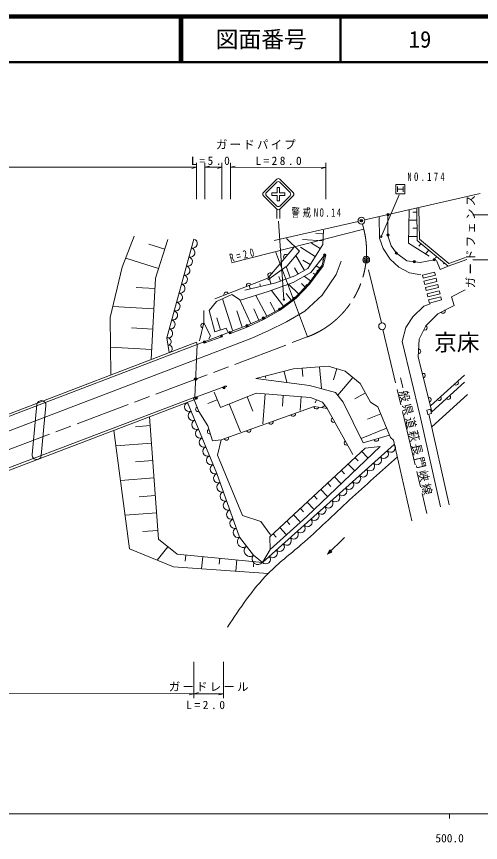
# Model space of a CAD drawing. Units: millimetres, scale not verified. Extents: x 40000 to 680000, y 20000 to 380000.
# Drawn here: x 472874 to 574779, y 198715 to 380000 of the extents above; entities that cross this region are included whole.
import ezdxf
from ezdxf.enums import TextEntityAlignment as Align

# ---------------------------------------------------------------- set-up
doc = ezdxf.new("R2010")
doc.units = ezdxf.units.MM
doc.header["$LTSCALE"] = 1000
doc.header["$PDMODE"] = 32
doc.header["$PDSIZE"] = 500
doc.linetypes.add('CHAIN', pattern=[18.5, 12, -1.5, 3.5, -1.5])
for name, color, linetype, lineweight in [('M-BGD', 7, 'Continuous', 13), ('M-BMK', 7, 'Continuous', 13), ('M-BMK-SRVR', 3, 'Continuous', 13), ('M-STR-HTXT', 7, 'Continuous', 13), ('M-STR-STR1', 1, 'Continuous', 13), ('M-STR-STRC', 7, 'Continuous', 13), ('M-TTL', 2, 'Continuous', 140), ('M-TTL-BAND', 7, 'Continuous', 13), ('M-TTL-LINE', 7, 'Continuous', 50)]:
    doc.layers.add(name, color=color, linetype=linetype, lineweight=lineweight)
for name, color, linetype in [('M-BGD-HTXT', 7, 'Continuous'), ('M-BMK-HTXT', 7, 'Continuous'), ('M-OTRS', 6, 'Continuous'), ('M-TTL-TXT', 7, 'Continuous')]:
    doc.layers.add(name, color=color, linetype=linetype)
doc.styles.add('ＭＳ ゴシック', font='')
doc.styles.get('ＭＳ ゴシック').set_extended_font_data('MS Gothic')

msp = doc.modelspace()

# ---------------------------------------------------------------- linework, layer by layer
at = {"layer": 'M-BGD'}
for p, q in [((560776, 337062), (559930, 337051)), ((560800, 335293), (559059, 335269)), ((540281, 332306), (538637, 332407)), ((560847, 331754), (559009, 331729)), ((560823, 333523), (559929, 333511)), ((505440, 328956), (501946, 330057)), ((540185, 330747), (535658, 331025)), ((539586, 329086), (537678, 330281)), ((561713, 330162), (561271, 329628)), ((536804, 309695), (529744, 328408)), ((538482, 327323), (535243, 329351)), ((563422, 328748), (562709, 327885)), ((504095, 324685), (496849, 326967)), ((536129, 324278), (534235, 327571)), ((537378, 325560), (535794, 326552)), ((540264, 326524), (540020, 326589)), ((565132, 327334), (564900, 327054)), ((567695, 325212), (571775, 326654)), ((532986, 322686), (532072, 325158)), ((534735, 323476), (533930, 324874)), ((539477, 324746), (538692, 325314)), ((566841, 325920), (566686, 325733)), ((528698, 321260), (528345, 322802)), ((530883, 321908), (530509, 322920)), ((537479, 321986), (536064, 323010)), ((538478, 323366), (538048, 323677)), ((562030, 323240), (564713, 323905)), ((562199, 322560), (562030, 323240)), ((564881, 323225), (562199, 322560)), ((564713, 323905), (564881, 323225)), ((524161, 320224), (523983, 321006)), ((526429, 320742), (526301, 321306)), ((534823, 319098), (532633, 321246)), ((536261, 320563), (535439, 321369)), ((565050, 322545), (562367, 321881)), ((562536, 321201), (562367, 321881)), ((565218, 321866), (562536, 321201)), ((565387, 321186), (562704, 320521)), ((565050, 322545), (565218, 321866)), ((565387, 321186), (565555, 320506)), ((503300, 320321), (499191, 320546)), ((531491, 316398), (528860, 319895)), ((533233, 317710), (532121, 319187)), ((562873, 319841), (562704, 320521)), ((565555, 320506), (562873, 319841)), ((565724, 319826), (563041, 319161)), ((563210, 318482), (563041, 319161)), ((565892, 319146), (563210, 318482)), ((565724, 319826), (565892, 319146)), ((520343, 311153), (518099, 318059)), ((524318, 312557), (521926, 317847)), ((527883, 314253), (525407, 318801)), ((529708, 315246), (528571, 317334)), ((566061, 318467), (563378, 317802)), ((563547, 317122), (563378, 317802)), ((566229, 317787), (563547, 317122)), ((566061, 318467), (566229, 317787)), ((503056, 315862), (494030, 316357)), ((526087, 313357), (524964, 315839)), ((517680, 311182), (516858, 313848)), ((522403, 311822), (521244, 315391)), ((502812, 311404), (498145, 311660)), ((514230, 308355), (517973, 309665)), ((372441, 254557), (512563, 308043)), ((502567, 306946), (493518, 307442)), ((535611, 302803), (535765, 301006)), ((539429, 303131), (539840, 298336)), ((527506, 301061), (527610, 300654)), ((531637, 302114), (532259, 299672)), ((543209, 302724), (542463, 300276)), ((563793, 294530), (571299, 301287)), ((546713, 300794), (543439, 296862)), ((571298, 299720), (564120, 293217)), ((512268, 296489), (518381, 298746)), ((518381, 298746), (518663, 298849)), ((549501, 297378), (547189, 296080)), ((512073, 296458), (376010, 244850)), ((511987, 296385), (512268, 296489)), ((516972, 295867), (514862, 295033)), ((523522, 296550), (524795, 293402)), ((527471, 297188), (526957, 290571)), ((531449, 296879), (531261, 294459)), ((535426, 296570), (535188, 293508)), ((538756, 295885), (538496, 295227)), ((564079, 289977), (571909, 297011)), ((476300, 283843), (477360, 294826)), ((478291, 283651), (479350, 294634)), ((519602, 294964), (522082, 288832)), ((540591, 294647), (539941, 294193)), ((546732, 283896), (541085, 293941)), ((552866, 292780), (549961, 291593)), ((565963, 272378), (561514, 292285)), ((563465, 292721), (567915, 272814)), ((502212, 290212), (498972, 289969)), ((554132, 289681), (548550, 287400)), ((554765, 288131), (549042, 286413)), ((502499, 286380), (494698, 285794)), ((555835, 286055), (526874, 260199)), ((528480, 265763), (549474, 285261)), ((549474, 285261), (552723, 285618)), ((547225, 283172), (547895, 282450)), ((548725, 284564), (550060, 283126)), ((502787, 282547), (498998, 282263)), ((545725, 281779), (547072, 280329)), ((544226, 280386), (544902, 279659)), ((503075, 278715), (495718, 278162)), ((541227, 277601), (541908, 276868)), ((542726, 278994), (544083, 277533)), ((539727, 276208), (541094, 274736)), ((503363, 274882), (499796, 274614)), ((538227, 274816), (538914, 274077)), ((535228, 272030), (535920, 271285)), ((536728, 273423), (538106, 271939)), ((503651, 271050), (496739, 270530)), ((533728, 270638), (535117, 269142)), ((532229, 269245), (532926, 268494)), ((503939, 267217), (500594, 266966)), ((530729, 267852), (532129, 266345)), ((529230, 266460), (529932, 265703)), ((544876, 265668), (541181, 261979)), ((506130, 263640), (503745, 260702)), ((510046, 261801), (509916, 260437)), ((513786, 261445), (513534, 258804)), ((517525, 261089), (517404, 259811)), ((521265, 260733), (521030, 258264)), ((525005, 260377), (524891, 259185))]:
    msp.add_line(p, q, dxfattribs=at)
for points in [[(563490, 327383), (558989, 330276), (559091, 337565)], [(560764, 337947), (560859, 330869), (567695, 325212)], [(561264, 337954), (561356, 331107), (567794, 325780), (571521, 327124)], [(561641, 323310), (559215, 323738), (556822, 325019), (554954, 326726), (553415, 329088), (552630, 331384), (552532, 336068)], [(554446, 336505), (554446, 331897), (555136, 329674), (556320, 328044), (558590, 326412), (561553, 326015), (564615, 326605)], [(493572, 301329), (493459, 313965), (496081, 324956), (498699, 331804)], [(523027, 319965), (529832, 321519), (534038, 323075), (536826, 324679), (540138, 329968), (540329, 333085)], [(506113, 331092), (503423, 322550), (502445, 304716)], [(506391, 306222), (505884, 309484), (511833, 331158)], [(532202, 331249), (535034, 328507), (532291, 325297), (528037, 322229)], [(516459, 318033), (528037, 322607), (533759, 329311)], [(544163, 326324), (543052, 323385), (539970, 318811), (536195, 315348), (532144, 312993), (528308, 311069), (524584, 309384), (513629, 305239), (373476, 251741)], [(512563, 308043), (523434, 312157), (526971, 313756), (530620, 315743), (534104, 318365), (536979, 321296), (539976, 325436), (540552, 327613), (537495, 323835), (533623, 321601), (528149, 319640), (522040, 317770), (520196, 319011), (516808, 317472), (515174, 315447), (516410, 310790), (518951, 311574), (519313, 310818)], [(519851, 310394), (523649, 311910), (527086, 313534), (530848, 315592), (534322, 318193), (537253, 321228), (540258, 325276), (540802, 327590)], [(565104, 326447), (565953, 324492), (567695, 325212)], [(568974, 316609), (568412, 318456), (571388, 320026)], [(513098, 308850), (513985, 312772), (513987, 315480)], [(561514, 292285), (557596, 308707), (558385, 311756), (559928, 314115), (562324, 316409), (563734, 316965)], [(568974, 316609), (565378, 314773), (562785, 312100), (561278, 309176), (561107, 305331), (564120, 293217)], [(513985, 312772), (515460, 309908), (515129, 309247)], [(554765, 288131), (552233, 294329), (550655, 295322), (548346, 299435), (545081, 302154), (541338, 303294), (533702, 302640), (525441, 300535)], [(549042, 286413), (544609, 295323), (542959, 297492), (537213, 299046), (525441, 300535)], [(516302, 297562), (517641, 294171), (525482, 297343), (537415, 296415), (540098, 295354), (541085, 293941)], [(518663, 298849), (518738, 298877), (518788, 298885), (518855, 298878), (518903, 298863), (518945, 298836), (518994, 298790), (519021, 298747), (519031, 298719)], [(511792, 296046), (511778, 296084), (511776, 296147), (511787, 296204), (511816, 296269), (511853, 296314), (511912, 296357), (511987, 296385)], [(541085, 293941), (538261, 294437), (517848, 287110), (515941, 286899), (514884, 290149), (512910, 293328), (511877, 295849)], [(526874, 260199), (524889, 261754), (521856, 265710), (516853, 279696), (510441, 295304)], [(502068, 292129), (504083, 265301), (508176, 261979), (526874, 260199)], [(528157, 257751), (507327, 259251), (497726, 263142), (494248, 289163)], [(517848, 287110), (517017, 283716), (522528, 270479), (526556, 269156), (528638, 266237)], [(559704, 269317), (555701, 286993), (555033, 287596), (554765, 288131)], [(528590, 263034), (536660, 270282), (552723, 285618)], [(526874, 260199), (528590, 263034), (528480, 265763)]]:
    msp.add_lwpolyline(points, dxfattribs=at)
for points in [[(562964, 293597), (563190, 292655), (564054, 292863), (563827, 293805)], [(541181, 261979), (542114, 262459), (541662, 262912)], [(541266, 262063), (542044, 262473), (541676, 262841)], [(541351, 262148), (541973, 262487), (541690, 262770)], [(541435, 262233), (541902, 262501), (541705, 262699)], [(541520, 262318), (541832, 262515), (541719, 262629)], [(541634, 262431), (541761, 262530), (541733, 262558)]]:
    msp.add_lwpolyline(points, close=True, dxfattribs=at)
for centre, radius in [((554446, 336505), 250), ((554446, 336505), 220), ((554446, 336505), 190), ((554446, 336505), 160), ((554446, 336505), 130), ((554446, 336505), 100), ((554446, 336505), 70), ((554446, 336505), 40), ((554446, 336505), 10), ((554446, 332042), 250), ((554446, 332042), 220), ((554446, 332042), 190), ((554446, 332042), 160), ((554446, 332042), 130), ((554446, 332042), 100), ((554446, 332042), 70), ((554446, 332042), 40), ((554446, 332042), 10), ((556306, 328063), 250), ((556306, 328063), 220), ((556306, 328063), 190), ((556306, 328063), 160), ((556306, 328063), 130), ((556306, 328063), 100), ((556306, 328063), 70), ((540558, 327647), 250), ((540558, 327647), 150), ((540558, 327647), 50), ((556306, 328063), 40), ((556306, 328063), 10), ((560220, 326194), 250), ((560220, 326194), 220), ((560220, 326194), 190), ((560220, 326194), 160), ((560220, 326194), 130), ((564615, 326605), 250), ((564615, 326605), 220), ((564615, 326605), 190), ((564615, 326605), 160), ((564615, 326605), 130), ((564615, 326605), 100), ((564615, 326605), 70), ((564615, 326605), 40), ((564615, 326605), 10), ((560220, 326194), 100), ((560220, 326194), 70), ((560220, 326194), 40), ((560220, 326194), 10), ((539076, 324104), 250), ((539076, 324104), 150), ((539076, 324104), 50), ((536638, 320951), 250), ((536638, 320951), 150), ((536638, 320951), 50), ((533828, 318136), 250), ((533828, 318136), 150), ((533828, 318136), 50), ((530630, 315758), 250), ((530630, 315758), 150), ((530630, 315758), 50), ((527101, 313828), 250), ((527101, 313828), 150), ((527101, 313828), 50), ((523494, 312117), 250), ((523494, 312117), 150), ((523494, 312117), 50), ((517891, 309901), 250), ((517891, 309901), 150), ((519758, 310626), 250), ((519758, 310626), 150), ((519758, 310626), 50), ((514147, 308591), 250), ((514147, 308591), 150), ((514147, 308591), 50), ((517891, 309901), 50), ((518468, 298511), 250), ((518468, 298511), 150), ((518468, 298511), 50), ((512355, 296254), 250), ((512355, 296254), 150), ((512355, 296254), 50)]:
    msp.add_circle(centre, radius, dxfattribs=at)
for centre, radius, start, end in [((511562, 330173), 1022, 254.65196, 74.65196), ((511021, 328202), 1022, 254.65196, 74.65196), ((510481, 326232), 1022, 254.65196, 74.65196), ((532034, 327289), 500, 49.51971, 229.51971), ((509940, 324262), 1022, 254.65196, 74.65196), ((509399, 322291), 1022, 254.65196, 74.65196), ((528583, 323246), 500, 49.51971, 229.51971), ((508858, 320321), 1022, 254.65196, 74.65196), ((523875, 320963), 500, 21.55397, 201.55397), ((508317, 318351), 1022, 254.65196, 74.65196), ((518931, 319010), 500, 21.55397, 201.55397), ((507777, 316380), 1022, 254.65196, 74.65196), ((566535, 315364), 500, 207.05, 27.05), ((507236, 314410), 1022, 254.65196, 74.65196), ((506695, 312440), 1022, 254.65196, 74.65196), ((513840, 312131), 500, 77.25486, 257.25486), ((562556, 311656), 500, 242.73833, 62.73833), ((506154, 310469), 1022, 254.65196, 74.65196), ((506011, 308669), 825, 278.83733, 98.83733), ((506264, 307038), 825, 278.83733, 98.83733), ((561161, 306539), 500, 267.46489, 87.46489), ((562137, 301189), 500, 283.96625, 103.96625), ((569423, 299598), 500, 221.99601, 41.99601), ((478355, 294730), 1000, 354.48826, 174.48823), ((563459, 295875), 500, 283.96625, 103.96625), ((565670, 296220), 500, 221.99601, 41.99601), ((567709, 296469), 500, 222.17528, 42.17528), ((510841, 294329), 1055, 112.33483, 292.33483), ((512720, 293791), 500, 112.26103, 292.26103), ((538753, 294351), 500, 170.0282, 350.0282), ((511643, 292378), 1055, 112.33483, 292.33483), ((533627, 292774), 500, 199.7463, 19.7463), ((512445, 290427), 1055, 112.33483, 292.33483), ((528738, 291019), 500, 199.7463, 19.7463), ((542497, 291430), 500, 119.34133, 299.34133), ((513246, 288476), 1055, 112.33483, 292.33483), ((515294, 288890), 500, 108.01492, 288.01492), ((523850, 289264), 500, 199.7463, 19.7463), ((514048, 286525), 1055, 112.33483, 292.33483), ((518961, 287510), 500, 199.7463, 19.7463), ((545320, 286407), 500, 119.34133, 299.34133), ((551903, 287272), 500, 196.7123, 16.7123), ((514849, 284574), 1055, 112.33483, 292.33483), ((553548, 284014), 1022, 221.75957, 41.75957), ((555073, 285375), 1022, 221.75957, 41.75957), ((477295, 283747), 1000, 174.48823, 354.48824), ((515651, 282623), 1055, 112.33483, 292.33483), ((552024, 282653), 1022, 221.75957, 41.75957), ((516452, 280672), 1055, 112.33483, 292.33483), ((550500, 281292), 1022, 221.75957, 41.75957), ((517210, 278697), 1061, 109.68156, 289.68156), ((547451, 278570), 1022, 221.75957, 41.75957), ((548976, 279931), 1022, 221.75957, 41.75957), ((517925, 276699), 1061, 109.68156, 289.68156), ((545927, 277210), 1022, 221.75957, 41.75957), ((518640, 274701), 1061, 109.68156, 289.68156), ((544403, 275849), 1022, 221.75957, 41.75957), ((541354, 273127), 1022, 221.75957, 41.75957), ((542879, 274488), 1022, 221.75957, 41.75957), ((519354, 272703), 1061, 109.68156, 289.68156), ((539830, 271766), 1022, 221.75957, 41.75957), ((520069, 270705), 1061, 109.68156, 289.68156), ((538306, 270405), 1022, 221.75957, 41.75957), ((520784, 268707), 1061, 109.68156, 289.68156), ((535258, 267683), 1022, 221.75957, 41.75957), ((536782, 269044), 1022, 221.75957, 41.75957), ((521498, 266709), 1061, 109.68156, 289.68156), ((533733, 266322), 1022, 221.75957, 41.75957), ((522614, 264721), 1246, 127.47356, 307.47356), ((532209, 264962), 1022, 221.75957, 41.75957), ((524131, 262743), 1246, 127.47356, 307.47356), ((529161, 262240), 1022, 221.75957, 41.75957), ((530685, 263601), 1022, 221.75957, 41.75957), ((525882, 260976), 1261, 141.92999, 321.92999), ((527636, 260879), 1022, 221.75957, 41.75957)]:
    msp.add_arc(centre, radius, start, end, dxfattribs=at)
msp.add_open_spline([(519211, 245971), (521955, 250120), (524700, 254270), (528157, 257751), (530410, 260020), (532965, 262004), (535413, 264097), (539080, 267233), (542506, 270612), (546025, 273893), (549467, 277101), (552999, 280216), (556531, 283331)], degree=3, knots=[0, 0, 0, 0, 1, 1, 1, 2, 2, 2, 3, 3, 3, 4, 4, 4, 4], dxfattribs=at)
at = {"layer": 'M-BMK', "color": 2, "linetype": 'CHAIN'}
for p, q in [((548831, 334455), (549146, 333313)), ((553003, 312741), (549676, 326629)), ((553352, 311282), (563026, 270893)), ((468882, 284067), (536804, 309695))]:
    msp.add_line(p, q, dxfattribs=at)
msp.add_arc((529756, 328412), 20000, 290.63575, 14.1834, dxfattribs=at)
at = {"layer": 'M-BMK-SRVR'}
for p, q in [((549363, 335345), (574687, 341124)), ((529488, 330809), (547901, 335011))]:
    msp.add_line(p, q, dxfattribs=at)
for centre in [(548632, 335178), (553177, 312012)]:
    msp.add_circle(centre, 750, dxfattribs=at)
at = {"layer": 'M-OTRS'}
for p in [(548632, 335178), (512240, 300427)]:
    msp.add_point(p, dxfattribs=at)
at = {"layer": 'M-STR-HTXT'}
for p, q in [((372335, 347023), (512415, 346912)), ((512415, 346912), (511415, 346633)), ((512416, 347912), (512409, 339912)), ((514255, 339910), (514261, 347910)), ((514261, 346910), (515261, 347189)), ((514261, 346910), (518003, 346907)), ((518003, 346907), (517003, 346628)), ((518004, 347907), (517997, 339907)), ((519874, 339906), (519881, 347906)), ((519880, 346906), (520880, 347185)), ((519880, 346906), (540817, 346889)), ((540817, 346889), (539817, 346610)), ((540818, 347889), (540812, 339889)), ((573123, 336490), (578182, 336486)), ((520061, 325960), (549146, 333313)), ((578174, 326594), (573115, 326598)), ((511825, 230374), (511832, 238374)), ((518327, 230369), (518333, 238369)), ((359533, 231495), (511826, 231374)), ((511826, 231374), (510826, 231095)), ((511826, 231374), (512826, 231653)), ((511826, 231374), (518328, 231369)), ((518328, 231369), (517328, 231089))]:
    msp.add_line(p, q, dxfattribs=at)
at = {"layer": 'M-STR-STR1'}
for p, q in [((372262, 255024), (512384, 308510)), ((512384, 308510), (512563, 308043)), ((512563, 308043), (512073, 296458)), ((512250, 295991), (376188, 244383)), ((512073, 296458), (512250, 295991))]:
    msp.add_line(p, q, dxfattribs=at)
at = {"layer": 'M-STR-STRC'}
for p, q in [((530034, 344295), (527087, 341353)), ((527766, 341353), (530033, 343617)), ((530712, 343616), (532976, 341349)), ((530713, 344295), (533655, 341348)), ((556575, 342717), (556574, 341517)), ((557775, 342716), (557774, 341516)), ((528931, 341281), (530102, 341280)), ((528931, 340744), (528931, 341281)), ((530102, 341280), (530103, 342451)), ((530103, 342451), (530641, 342451)), ((530640, 341280), (530641, 342451)), ((531811, 341279), (530640, 341280)), ((531810, 340741), (531811, 341279)), ((556894, 340858), (552988, 331679)), ((556574, 342117), (557774, 342116)), ((527087, 340674), (530029, 337728)), ((527765, 340674), (530029, 338406)), ((528931, 340744), (530102, 340743)), ((530102, 340743), (530101, 339571)), ((530638, 339571), (530101, 339571)), ((530639, 340742), (530638, 339571)), ((531810, 340741), (530639, 340742)), ((533654, 340669), (530707, 337727)), ((530708, 338406), (532975, 340670)), ((530029, 337728), (530027, 335659)), ((530707, 337727), (530706, 335658)), ((530446, 335066), (531611, 317862))]:
    msp.add_line(p, q, dxfattribs=at)
msp.add_lwpolyline([(556173, 341117), (556175, 343117), (558175, 343116), (558173, 341116)], close=True, dxfattribs=at)
for centre, radius in [((552988, 331679), 150), ((552988, 331679), 90), ((552988, 331679), 30), ((531611, 317862), 150), ((531611, 317862), 90), ((531611, 317862), 30)]:
    msp.add_circle(centre, radius, dxfattribs=at)
for centre, start, end in [((530372, 343277), 44.95426, 134.95444), ((530373, 343956), 44.95444, 134.95444), ((527426, 341014), 134.95444, 224.95444), ((528105, 341013), 134.95444, 224.9545), ((532636, 341009), 314.95454, 44.95429), ((533315, 341009), 314.95444, 44.95444), ((530368, 338067), 224.95444, 314.95444), ((530369, 338746), 224.9545, 314.95454)]:
    msp.add_arc(centre, 480, start, end, dxfattribs=at)
at = {"layer": 'M-TTL'}
msp.add_line((680000, 380000), (40000, 380000), dxfattribs=at)
at = {"layer": 'M-TTL-BAND'}
for p, q in [((40000, 205000), (579000, 205000)), ((568000, 205000), (568000, 204000))]:
    msp.add_line(p, q, dxfattribs=at)
for radius in [750, 450, 150]:
    msp.add_circle((549676, 326629), radius, dxfattribs=at)
at = {"layer": 'M-TTL-LINE'}
for p, q in [((508747, 380000), (508747, 370000)), ((509247, 380000), (509247, 370000)), ((543997, 380000), (543997, 370000)), ((40000, 370000), (680000, 370000))]:
    msp.add_line(p, q, dxfattribs=at)

# ---------------------------------------------------------------- texts
at = {"layer": 'M-BGD-HTXT', "insert": (555999, 300557), "char_height": 1833, "attachment_point": 7, "rotation": 283.454, "style": 'ＭＳ ゴシック'}
msp.add_mtext('\\T1.2;一般県道萩長門峡線', dxfattribs=at)
at = {"layer": 'M-BMK-HTXT', "style": 'ＭＳ ゴシック'}
msp.add_text('京床', height=3666, rotation=359.954, dxfattribs=at).set_placement((564577, 305556), align=Align.BOTTOM_LEFT)
at = {"layer": 'M-STR-HTXT', "char_height": 1833, "attachment_point": 7, "style": 'ＭＳ ゴシック'}
for s, insert, rotation in [('\\T1.2;ガードパイプ', (516682, 350864), 359.954), ('\\T1.46;L=5.0', (511195, 347413), 359.954), ('\\T1.43;L=28.0', (525339, 347401), 359.954), ('\\T1.2;ガードフェンス', (573643, 320358), 89.954), ('\\T1.65;\\W0.7;R=20', (519956, 326054), 14.454), ('\\T1.2;ガードレール', (506327, 231878), 359.954), ('\\T1.46;L=2.0', (510137, 227968), 359.954)]:
    msp.add_mtext(s, dxfattribs=dict(at, insert=insert, rotation=rotation))
at = {"layer": 'M-STR-STRC', "char_height": 1833, "attachment_point": 7, "rotation": 359.954, "style": 'ＭＳ ゴシック'}
for s, insert in [('\\T1.58;\\W0.7;NO.174', (558744, 343889)), ('\\T1.37;\\W0.7;警戒NO.14', (533275, 335852))]:
    msp.add_mtext(s, dxfattribs=dict(at, insert=insert))
at = {"layer": 'M-TTL-BAND', "style": 'ＭＳ ゴシック'}
msp.add_text('500.0', height=1833, dxfattribs=at).set_placement((568000, 198195), align=Align.BOTTOM_CENTER)
at = {"layer": 'M-TTL-TXT', "style": 'ＭＳ ゴシック'}
for s, p in [('図面番号', (526622, 375000)), ('19', (561497, 375000))]:
    msp.add_text(s, height=3666, dxfattribs=at).set_placement(p, align=Align.MIDDLE_CENTER)

doc.saveas('drawing.dxf')
